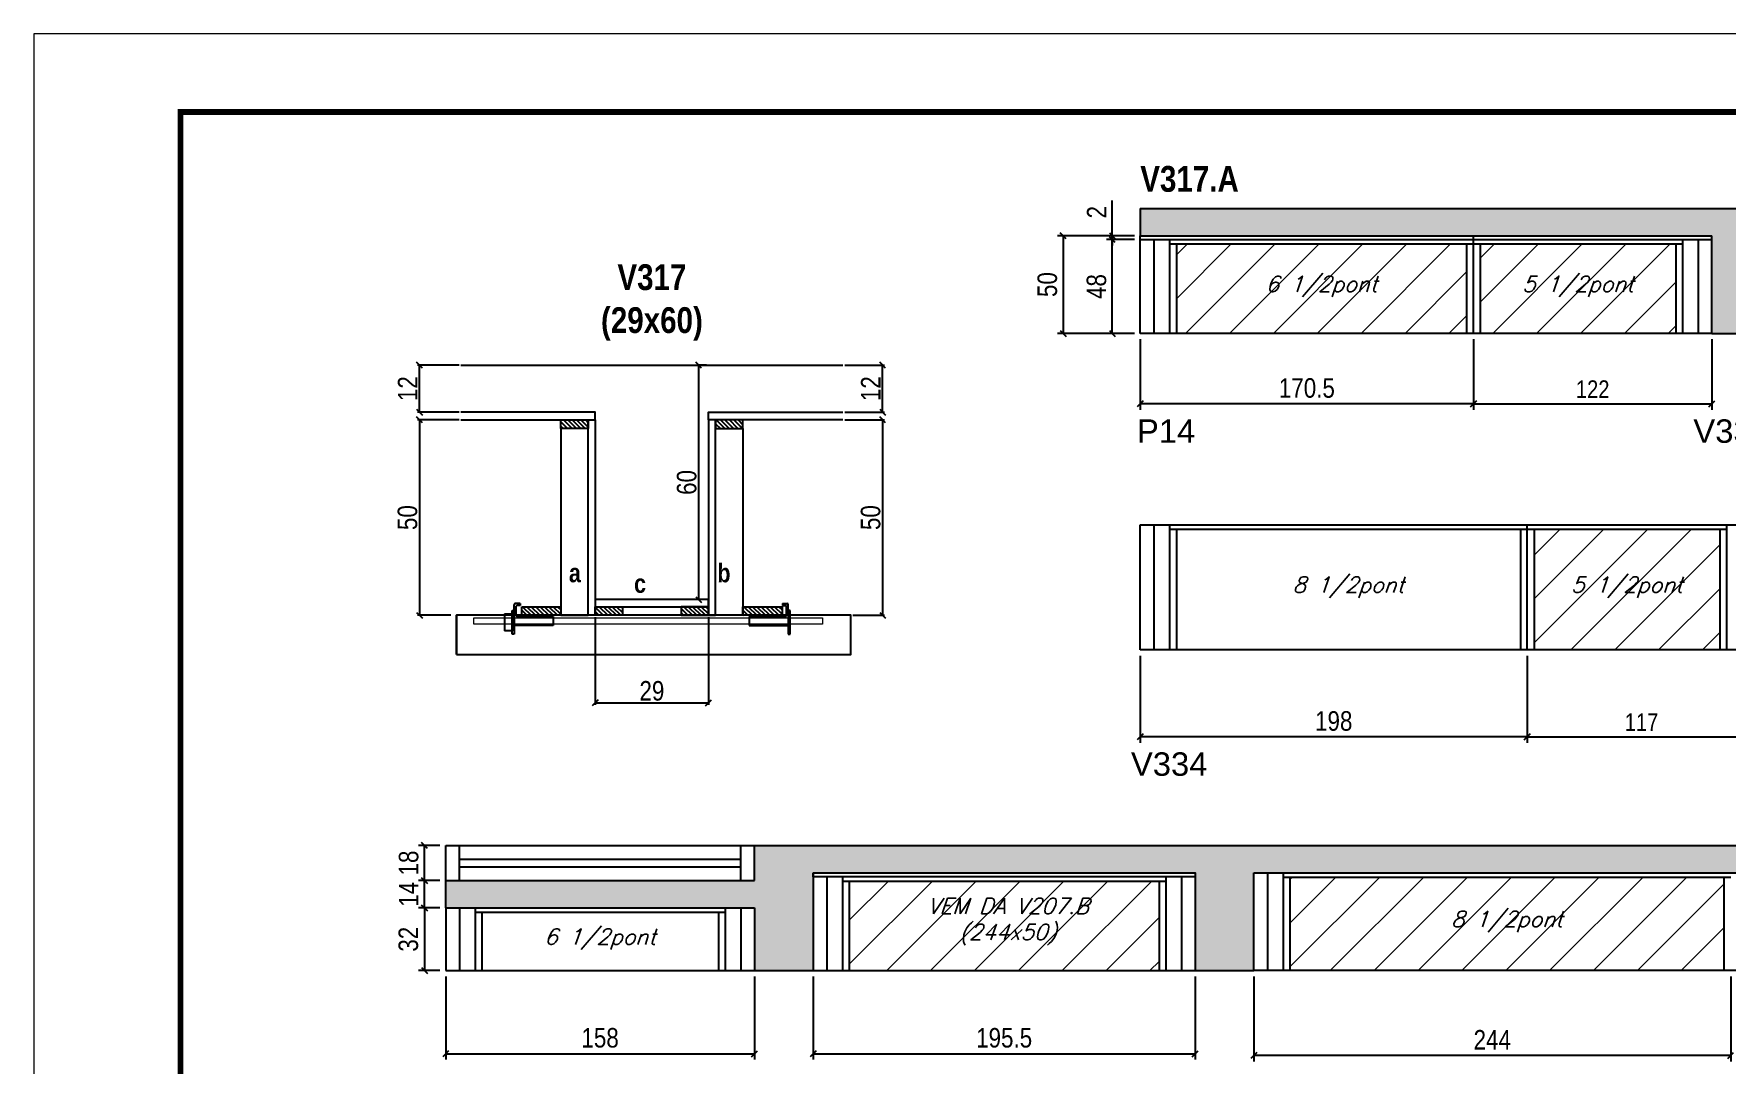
# Model space of a CAD drawing. Extents: x 2603 to 22413, y 1253 to 30260.
# Drawn here: x 17923 to 18789, y 27044 to 27572 of the extents above; entities that cross this region are included whole.
import ezdxf

# ---------------------------------------------------------------- set-up
doc = ezdxf.new("R2010")
doc.units = 0
doc.linetypes.add('DASHED', pattern=[0.75, 0.5, -0.25])
for name, color, linetype in [('5', 5, 'Continuous'), ('barrote', 251, 'Continuous'), ('COTA', 241, 'Continuous'), ('detalhes', 4, 'Continuous'), ('NOMENCLATURA', 7, 'Continuous'), ('Painéis', 200, 'Continuous'), ('presilha', 1, 'Continuous'), ('SARR_2.2x10', 60, 'Continuous'), ('SARR_2.2x7', 40, 'Continuous'), ('SARR_3.5x7', 81, 'Continuous'), ('texto', 7, 'Continuous')]:
    doc.layers.add(name, color=color, linetype=linetype)
for name, color, linetype, lineweight in [('CONCRETO', 251, 'Continuous', 25), ('Folhas', 255, 'Continuous', 9), ('Hachura', 251, 'Continuous', 9), ('SARRAFO DE PRESSAO', 251, 'DASHED', 9), ('SCO-___-LAJ', 2, 'Continuous', 0)]:
    doc.layers.add(name, color=color, linetype=linetype, lineweight=lineweight)
doc.styles.add('COTA TECNICA', font='techl___.ttf', dxfattribs={"height": 10})
doc.styles.add('COTA TECNICA 2X', font='techl___.ttf', dxfattribs={"height": 10})
doc.styles.add('COTA TECNICA-50', font='techl___.ttf', dxfattribs={"height": 9})
doc.styles.add('Romans', font='romans.shx')
doc.styles.get("Standard").update_dxf_attribs({"font": 'arial.ttf'})
doc.styles.add('TECNICA', font='techb___.ttf', dxfattribs={"height": 10})
doc.dimstyles.new('COTA PAINEL-50', dxfattribs={"dimtxt": 9, "dimasz": 3, "dimexe": 3, "dimexo": 3, "dimgap": 3, "dimtad": 1, "dimdec": 1, "dimzin": 12, "dimdsep": 46, "dimtxsty": 'COTA TECNICA-50', "dimblk1": 'OBLIQUE', "dimblk2": 'OBLIQUE', "dimsah": 1, "dimcen": 0.9, "dimclrd": 4, "dimclre": 4, "dimclrt": 240, "dimadec": 1, "dimazin": 3, "dimtfac": 1, "dimtdec": 1, "dimtmove": 0, "dimatfit": 3, "dimfxl": 1, "dimtolj": 1, "dimtzin": 12, "dimarcsym": 0})
doc.dimstyles.new('PAINEL', dxfattribs={"dimtxt": 10, "dimasz": 3, "dimexe": 3, "dimexo": 3, "dimgap": 3, "dimtad": 1, "dimdec": 1, "dimzin": 12, "dimdsep": 46, "dimtxsty": 'COTA TECNICA', "dimblk1": 'OBLIQUE', "dimblk2": 'OBLIQUE', "dimsah": 1, "dimcen": 0.9, "dimclrd": 4, "dimclre": 4, "dimclrt": 240, "dimadec": 1, "dimazin": 3, "dimtfac": 1, "dimtdec": 1, "dimtmove": 0, "dimatfit": 3, "dimfxl": 1, "dimtolj": 1, "dimtzin": 12, "dimarcsym": 0})
doc.dimstyles.new('SECAO', dxfattribs={"dimscale": 0.333333, "dimtxt": 5, "dimasz": 9, "dimexe": 3, "dimexo": 3, "dimgap": 3, "dimtad": 1, "dimdec": 1, "dimlfac": 0.5, "dimzin": 12, "dimdsep": 46, "dimtxsty": 'COTA TECNICA 2X', "dimblk1": 'OBLIQUE', "dimblk2": 'OBLIQUE', "dimsah": 1, "dimcen": 0.9, "dimclrd": 4, "dimclre": 4, "dimclrt": 240, "dimadec": 1, "dimazin": 3, "dimtfac": 1, "dimtdec": 1, "dimtmove": 0, "dimatfit": 3, "dimfxl": 1, "dimtolj": 1, "dimtzin": 12, "dimarcsym": 0})

# ---------------------------------------------------------------- blocks, each defined once
blk = doc.blocks.new('9999999999')
at = {"layer": 'Folhas'}
blk.add_lwpolyline([(98138.98, 34190.21), (99623.98, 34190.21), (99623.98, 35240.21), (98138.98, 35240.21)], close=True, dxfattribs=at)
at = {"layer": 'Folhas', "color": 30, "const_width": 3}
blk.add_lwpolyline([(98213.98, 34230.21), (99583.98, 34230.21), (99583.98, 35200.21), (98213.98, 35200.21)], close=True, dxfattribs=at)
blk = doc.blocks.new('PRESILHA METÁLICA 1')
at = {"layer": 'presilha'}
for p, q in [((0, 13), (6, 13)), ((0, 13), (0, 0)), ((6, 15.5), (7.5, 15.5)), ((6, -2.5), (6, 15.5)), ((6, 13), (6, 0)), ((7.5, 10.6), (7.5, 19.9)), ((7.5, 15.5), (7.5, -2.5)), ((12, 21), (8.6, 21)), ((9, 11.6), (9, 18.9)), ((12, 19.5), (9.6, 19.5)), ((12, 21), (12, 19.5)), ((6, 0), (0, 0)), ((37.5, 4.1), (7.5, 4.1)), ((37.5, 11), (9.6, 11)), ((37.5, 11), (37.5, 4.1)), ((7.5, -2.5), (6, -2.5))]:
    blk.add_line(p, q, dxfattribs=at)
for centre, radius, start, end in [((8.6, 19.9), 1.14, 90, 180), ((9.6, 18.9), 0.57, 90, 180), ((9.6, 11.6), 0.57, 180, 270)]:
    blk.add_arc(centre, radius, start, end, dxfattribs=at)
blk = doc.blocks.new('PRESILHA METÁLICA 2')
at = {"layer": 'presilha'}
for p, q in [((-30.8, 13.5), (-30.8, 6.6)), ((-30.8, 13.5), (-2.8, 13.5)), ((-5.2, 23.5), (-5.2, 22)), ((-5.2, 23.5), (-1.9, 23.5)), ((-5.2, 22), (-2.8, 22)), ((-2.2, 14.1), (-2.2, 21.4)), ((0.8, 18), (-0.8, 18)), ((-0.8, 18), (-0.8, 0)), ((-0.8, 14.6), (-0.8, 22.4)), ((0.8, 0), (0.8, 18)), ((-30.8, 6.6), (-0.8, 6.6)), ((-0.8, 0), (0.8, 0))]:
    blk.add_line(p, q, dxfattribs=at)
for centre, radius, start, end in [((-2.8, 21.4), 0.57, 0, 90), ((-2.8, 14.1), 0.57, 270, 0), ((-1.9, 22.4), 1.14, 0, 90)]:
    blk.add_arc(centre, radius, start, end, dxfattribs=at)
blk = doc.blocks.new('_Oblique')
at = {"color": 0, "linetype": 'ByBlock', "lineweight": -2}
blk.add_line((-0.5, -0.5), (0.5, 0.5), dxfattribs=at)
blk = doc.blocks.new('*D246')
at = {"layer": 'COTA', "color": 4, "lineweight": -2, "transparency": 16777216}
for p, q in [((18337.83, 27374.4), (18358.18, 27374.4)), ((18357.18, 27374.4), (18357.18, 27274.4)), ((18341.94, 27274.4), (18358.18, 27274.4))]:
    blk.add_line(p, q, dxfattribs=at)
at = {"layer": 'Defpoints', "color": 0, "transparency": 16777216}
for p in [(18336.83, 27374.4), (18340.94, 27274.4), (18357.18, 27274.4)]:
    blk.add_point(p, dxfattribs=at)
at = {"layer": 'COTA', "color": 4, "lineweight": -2, "transparency": 16777216, "xscale": 3, "yscale": 3, "zscale": 3}
for p, rotation in [((18357.18, 27374.4), 90), ((18357.18, 27274.4), 270)]:
    blk.add_blockref('_Oblique', p, dxfattribs=dict(at, rotation=rotation))
at = {"layer": 'COTA', "color": 240, "transparency": 16777216, "insert": (18351.07, 27324.4), "char_height": 10, "attachment_point": 5, "rotation": 90, "style": 'COTA TECNICA 2X'}
blk.add_mtext('\\A1;50', dxfattribs=at)
blk = doc.blocks.new('*D247')
at = {"layer": 'COTA', "color": 4, "lineweight": -2, "transparency": 16777216}
for p, q in [((18337.83, 27402.4), (18358.18, 27402.4)), ((18357.18, 27378.4), (18357.18, 27402.4)), ((18337.83, 27378.4), (18358.18, 27378.4))]:
    blk.add_line(p, q, dxfattribs=at)
at = {"layer": 'Defpoints', "color": 0, "transparency": 16777216}
for p in [(18336.83, 27402.4), (18357.18, 27402.4), (18336.83, 27378.4)]:
    blk.add_point(p, dxfattribs=at)
at = {"layer": 'COTA', "color": 4, "lineweight": -2, "transparency": 16777216, "xscale": 3, "yscale": 3, "zscale": 3}
for p, rotation in [((18357.18, 27402.4), 90), ((18357.18, 27378.4), 270)]:
    blk.add_blockref('_Oblique', p, dxfattribs=dict(at, rotation=rotation))
at = {"layer": 'COTA', "color": 240, "transparency": 16777216, "insert": (18351.12, 27390.4), "char_height": 10, "attachment_point": 5, "rotation": 90, "style": 'COTA TECNICA 2X'}
blk.add_mtext('\\A1;12', dxfattribs=at)
blk = doc.blocks.new('*D248')
at = {"layer": 'COTA', "color": 4, "lineweight": -2, "transparency": 16777216}
for p, q in [((18140.43, 27374.4), (18119.21, 27374.4)), ((18120.21, 27374.4), (18120.21, 27274.4)), ((18136.32, 27274.4), (18119.21, 27274.4))]:
    blk.add_line(p, q, dxfattribs=at)
at = {"layer": 'Defpoints', "color": 0, "transparency": 16777216}
for p in [(18141.43, 27374.4), (18120.21, 27274.4), (18137.32, 27274.4)]:
    blk.add_point(p, dxfattribs=at)
at = {"layer": 'COTA', "color": 4, "lineweight": -2, "transparency": 16777216, "xscale": 3, "yscale": 3, "zscale": 3}
for p, rotation in [((18120.21, 27374.4), 90), ((18120.21, 27274.4), 270)]:
    blk.add_blockref('_Oblique', p, dxfattribs=dict(at, rotation=rotation))
at = {"layer": 'COTA', "color": 240, "transparency": 16777216, "insert": (18114.1, 27324.4), "char_height": 10, "attachment_point": 5, "rotation": 90, "style": 'COTA TECNICA 2X'}
blk.add_mtext('\\A1;50', dxfattribs=at)
blk = doc.blocks.new('*D1289')
at = {"layer": 'COTA', "color": 4, "lineweight": -2, "transparency": 16777216}
for p, q in [((18267.13, 27402.4), (18262.06, 27402.4)), ((18263.06, 27282.4), (18263.06, 27402.4)), ((18267.13, 27282.4), (18262.06, 27282.4))]:
    blk.add_line(p, q, dxfattribs=at)
at = {"layer": 'Defpoints', "color": 0, "transparency": 16777216}
for p in [(18263.06, 27402.4), (18268.13, 27402.4), (18268.13, 27282.4)]:
    blk.add_point(p, dxfattribs=at)
at = {"layer": 'COTA', "color": 4, "lineweight": -2, "transparency": 16777216, "xscale": 3, "yscale": 3, "zscale": 3}
for p, rotation in [((18263.06, 27402.4), 90), ((18263.06, 27282.4), 270)]:
    blk.add_blockref('_Oblique', p, dxfattribs=dict(at, rotation=rotation))
at = {"layer": 'COTA', "color": 240, "transparency": 16777216, "insert": (18256.95, 27342.4), "char_height": 10, "attachment_point": 5, "rotation": 90, "style": 'COTA TECNICA 2X'}
blk.add_mtext('\\A1;60', dxfattribs=at)
blk = doc.blocks.new('*D1290')
at = {"layer": 'COTA', "color": 4, "lineweight": -2, "transparency": 16777216}
for p, q in [((18140.43, 27402.4), (18119.21, 27402.4)), ((18120.21, 27378.4), (18120.21, 27402.4)), ((18140.43, 27378.4), (18119.21, 27378.4))]:
    blk.add_line(p, q, dxfattribs=at)
at = {"layer": 'Defpoints', "color": 0, "transparency": 16777216}
for p in [(18120.21, 27402.4), (18141.43, 27402.4), (18141.43, 27378.4)]:
    blk.add_point(p, dxfattribs=at)
at = {"layer": 'COTA', "color": 4, "lineweight": -2, "transparency": 16777216, "xscale": 3, "yscale": 3, "zscale": 3}
for p, rotation in [((18120.21, 27402.4), 90), ((18120.21, 27378.4), 270)]:
    blk.add_blockref('_Oblique', p, dxfattribs=dict(at, rotation=rotation))
at = {"layer": 'COTA', "color": 240, "transparency": 16777216, "insert": (18114.15, 27390.4), "char_height": 10, "attachment_point": 5, "rotation": 90, "style": 'COTA TECNICA 2X'}
blk.add_mtext('\\A1;12', dxfattribs=at)
blk = doc.blocks.new('*D1291')
at = {"layer": 'COTA', "color": 4, "lineweight": -2, "transparency": 16777216}
for p, q in [((18210.13, 27273.4), (18210.13, 27228.58)), ((18268.13, 27273.4), (18268.13, 27228.58)), ((18210.13, 27229.58), (18268.13, 27229.58))]:
    blk.add_line(p, q, dxfattribs=at)
at = {"layer": 'Defpoints', "color": 0, "transparency": 16777216}
for p in [(18210.13, 27274.4), (18268.13, 27274.4), (18268.13, 27229.58)]:
    blk.add_point(p, dxfattribs=at)
at = {"layer": 'COTA', "color": 4, "lineweight": -2, "transparency": 16777216, "xscale": 3, "yscale": 3, "zscale": 3, "rotation": 180}
blk.add_blockref('_Oblique', (18210.13, 27229.58), dxfattribs=at)
at = {"layer": 'COTA', "color": 4, "lineweight": -2, "transparency": 16777216, "xscale": 3, "yscale": 3, "zscale": 3}
blk.add_blockref('_Oblique', (18268.13, 27229.58), dxfattribs=at)
at = {"layer": 'COTA', "color": 240, "transparency": 16777216, "insert": (18239.13, 27235.67), "char_height": 10, "attachment_point": 5, "style": 'COTA TECNICA 2X'}
blk.add_mtext('\\A1;29', dxfattribs=at)
blk = doc.blocks.new('*D228')
at = {"layer": 'COTA', "color": 4, "linetype": 'ByBlock', "lineweight": -2, "transparency": 16777216}
for p, q in [((18659.51, 27415.68), (18659.51, 27379.59)), ((18781.51, 27415.68), (18781.51, 27379.59)), ((18659.51, 27382.59), (18781.51, 27382.59))]:
    blk.add_line(p, q, dxfattribs=at)
at = {"layer": 'Defpoints', "color": 0, "linetype": 'ByBlock', "transparency": 16777216}
for p in [(18659.51, 27418.68), (18781.51, 27418.68), (18781.51, 27382.59)]:
    blk.add_point(p, dxfattribs=at)
at = {"layer": 'COTA', "color": 4, "linetype": 'ByBlock', "lineweight": -2, "transparency": 16777216, "xscale": 3, "yscale": 3, "zscale": 3, "rotation": 180}
blk.add_blockref('_Oblique', (18659.51, 27382.59), dxfattribs=at)
at = {"layer": 'COTA', "color": 4, "linetype": 'ByBlock', "lineweight": -2, "transparency": 16777216, "xscale": 3, "yscale": 3, "zscale": 3}
blk.add_blockref('_Oblique', (18781.51, 27382.59), dxfattribs=at)
at = {"layer": 'COTA', "color": 240, "linetype": 'ByBlock', "transparency": 16777216, "insert": (18720.51, 27390.14), "char_height": 9, "attachment_point": 5, "style": 'COTA TECNICA-50'}
blk.add_mtext('\\A1;122', dxfattribs=at)
blk = doc.blocks.new('*D1292')
at = {"layer": 'COTA', "color": 4, "linetype": 'ByBlock', "lineweight": -2, "transparency": 16777216}
for p, q in [((18489.01, 27415.68), (18489.01, 27379.59)), ((18659.51, 27415.68), (18659.51, 27379.59)), ((18659.51, 27382.59), (18489.01, 27382.59))]:
    blk.add_line(p, q, dxfattribs=at)
at = {"layer": 'Defpoints', "color": 0, "linetype": 'ByBlock', "transparency": 16777216}
for p in [(18489.01, 27418.68), (18659.51, 27418.68), (18489.01, 27382.59)]:
    blk.add_point(p, dxfattribs=at)
at = {"layer": 'COTA', "color": 4, "linetype": 'ByBlock', "lineweight": -2, "transparency": 16777216, "xscale": 3, "yscale": 3, "zscale": 3, "rotation": 180}
blk.add_blockref('_Oblique', (18489.01, 27382.59), dxfattribs=at)
at = {"layer": 'COTA', "color": 4, "linetype": 'ByBlock', "lineweight": -2, "transparency": 16777216, "xscale": 3, "yscale": 3, "zscale": 3}
blk.add_blockref('_Oblique', (18659.51, 27382.59), dxfattribs=at)
at = {"layer": 'COTA', "color": 240, "linetype": 'ByBlock', "transparency": 16777216, "insert": (18574.26, 27390.7), "char_height": 10, "attachment_point": 5, "style": 'COTA TECNICA'}
blk.add_mtext('\\A1;170.5', dxfattribs=at)
blk = doc.blocks.new('*D1293')
at = {"layer": 'COTA', "color": 4, "linetype": 'ByBlock', "lineweight": -2, "transparency": 16777216}
for p, q in [((18486.01, 27468.68), (18446.6, 27468.68)), ((18449.6, 27468.68), (18449.6, 27418.68)), ((18486.01, 27418.68), (18446.6, 27418.68))]:
    blk.add_line(p, q, dxfattribs=at)
at = {"layer": 'Defpoints', "color": 0, "linetype": 'ByBlock', "transparency": 16777216}
for p in [(18489.01, 27468.68), (18449.6, 27418.68), (18489.01, 27418.68)]:
    blk.add_point(p, dxfattribs=at)
at = {"layer": 'COTA', "color": 4, "linetype": 'ByBlock', "lineweight": -2, "transparency": 16777216, "xscale": 3, "yscale": 3, "zscale": 3}
for p, rotation in [((18449.6, 27468.68), 90), ((18449.6, 27418.68), 270)]:
    blk.add_blockref('_Oblique', p, dxfattribs=dict(at, rotation=rotation))
at = {"layer": 'COTA', "color": 240, "linetype": 'ByBlock', "transparency": 16777216, "insert": (18441.49, 27443.68), "char_height": 10, "attachment_point": 5, "rotation": 90, "style": 'COTA TECNICA'}
blk.add_mtext('\\A1;50', dxfattribs=at)
blk = doc.blocks.new('*D1297')
at = {"layer": 'COTA', "color": 4, "linetype": 'ByBlock', "lineweight": -2, "transparency": 16777216}
for p, q in [((18486.01, 27466.68), (18471.72, 27466.68)), ((18474.72, 27418.68), (18474.72, 27466.68)), ((18486.01, 27418.68), (18471.72, 27418.68))]:
    blk.add_line(p, q, dxfattribs=at)
at = {"layer": 'Defpoints', "color": 0, "linetype": 'ByBlock', "transparency": 16777216}
for p in [(18474.72, 27466.68), (18489.01, 27466.68), (18489.01, 27418.68)]:
    blk.add_point(p, dxfattribs=at)
at = {"layer": 'COTA', "color": 4, "linetype": 'ByBlock', "lineweight": -2, "transparency": 16777216, "xscale": 3, "yscale": 3, "zscale": 3}
for p, rotation in [((18474.72, 27466.68), 90), ((18474.72, 27418.68), 270)]:
    blk.add_blockref('_Oblique', p, dxfattribs=dict(at, rotation=rotation))
at = {"layer": 'COTA', "color": 240, "linetype": 'ByBlock', "transparency": 16777216, "insert": (18466.63, 27442.68), "char_height": 10, "attachment_point": 5, "rotation": 90, "style": 'COTA TECNICA'}
blk.add_mtext('\\A1;48', dxfattribs=at)
blk = doc.blocks.new('*D1298')
at = {"layer": 'COTA', "color": 4, "linetype": 'ByBlock', "lineweight": -2, "transparency": 16777216}
for p, q in [((18474.72, 27468.68), (18474.72, 27486.79)), ((18486.01, 27468.68), (18471.72, 27468.68)), ((18486.01, 27466.68), (18471.72, 27466.68)), ((18474.72, 27466.68), (18474.72, 27468.68)), ((18474.72, 27466.68), (18474.72, 27463.68))]:
    blk.add_line(p, q, dxfattribs=at)
at = {"layer": 'Defpoints', "color": 0, "linetype": 'ByBlock', "transparency": 16777216}
for p in [(18474.72, 27468.68), (18489.01, 27468.68), (18489.01, 27466.68)]:
    blk.add_point(p, dxfattribs=at)
at = {"layer": 'COTA', "color": 4, "linetype": 'ByBlock', "lineweight": -2, "transparency": 16777216, "xscale": 3, "yscale": 3, "zscale": 3}
for p, rotation in [((18474.72, 27468.68), 270), ((18474.72, 27466.68), 90)]:
    blk.add_blockref('_Oblique', p, dxfattribs=dict(at, rotation=rotation))
at = {"layer": 'COTA', "color": 240, "linetype": 'ByBlock', "transparency": 16777216, "insert": (18466.72, 27480.73), "char_height": 10, "attachment_point": 5, "rotation": 90, "style": 'COTA TECNICA'}
blk.add_mtext('\\A1;2', dxfattribs=at)
blk = doc.blocks.new('*D229')
at = {"layer": 'COTA', "color": 4, "linetype": 'ByBlock', "lineweight": -2, "transparency": 16777216}
for p, q in [((18687.01, 27253.72), (18687.01, 27209.14)), ((18804.01, 27253.72), (18804.01, 27209.14)), ((18687.01, 27212.14), (18804.01, 27212.14))]:
    blk.add_line(p, q, dxfattribs=at)
at = {"layer": 'Defpoints', "color": 0, "linetype": 'ByBlock', "transparency": 16777216}
for p in [(18687.01, 27256.72), (18804.01, 27256.72), (18804.01, 27212.14)]:
    blk.add_point(p, dxfattribs=at)
at = {"layer": 'COTA', "color": 4, "linetype": 'ByBlock', "lineweight": -2, "transparency": 16777216, "xscale": 3, "yscale": 3, "zscale": 3, "rotation": 180}
blk.add_blockref('_Oblique', (18687.01, 27212.14), dxfattribs=at)
at = {"layer": 'COTA', "color": 4, "linetype": 'ByBlock', "lineweight": -2, "transparency": 16777216, "xscale": 3, "yscale": 3, "zscale": 3}
blk.add_blockref('_Oblique', (18804.01, 27212.14), dxfattribs=at)
at = {"layer": 'COTA', "color": 240, "linetype": 'ByBlock', "transparency": 16777216, "insert": (18745.51, 27219.71), "char_height": 9, "attachment_point": 5, "style": 'COTA TECNICA-50'}
blk.add_mtext('\\A1;117', dxfattribs=at)
blk = doc.blocks.new('*D1279')
at = {"layer": 'COTA', "color": 4, "linetype": 'ByBlock', "lineweight": -2, "transparency": 16777216}
for p, q in [((18489.01, 27253.72), (18489.01, 27209.14)), ((18687.01, 27253.72), (18687.01, 27209.14)), ((18687.01, 27212.14), (18489.01, 27212.14))]:
    blk.add_line(p, q, dxfattribs=at)
at = {"layer": 'Defpoints', "color": 0, "linetype": 'ByBlock', "transparency": 16777216}
for p in [(18489.01, 27256.72), (18687.01, 27256.72), (18489.01, 27212.14)]:
    blk.add_point(p, dxfattribs=at)
at = {"layer": 'COTA', "color": 4, "linetype": 'ByBlock', "lineweight": -2, "transparency": 16777216, "xscale": 3, "yscale": 3, "zscale": 3, "rotation": 180}
blk.add_blockref('_Oblique', (18489.01, 27212.14), dxfattribs=at)
at = {"layer": 'COTA', "color": 4, "linetype": 'ByBlock', "lineweight": -2, "transparency": 16777216, "xscale": 3, "yscale": 3, "zscale": 3}
blk.add_blockref('_Oblique', (18687.01, 27212.14), dxfattribs=at)
at = {"layer": 'COTA', "color": 240, "linetype": 'ByBlock', "transparency": 16777216, "insert": (18588.01, 27220.24), "char_height": 10, "attachment_point": 5, "style": 'COTA TECNICA'}
blk.add_mtext('\\A1;198', dxfattribs=at)
blk = doc.blocks.new('*D1285')
at = {"layer": 'COTA', "color": 4, "linetype": 'ByBlock', "lineweight": -2, "transparency": 16777216}
for p, q in [((18133.62, 27089.58), (18133.62, 27046.94)), ((18291.62, 27089.58), (18291.62, 27046.94)), ((18133.62, 27049.94), (18291.62, 27049.94))]:
    blk.add_line(p, q, dxfattribs=at)
at = {"layer": 'Defpoints', "color": 0, "linetype": 'ByBlock', "transparency": 16777216}
for p in [(18133.62, 27092.58), (18291.62, 27092.58), (18291.62, 27049.94)]:
    blk.add_point(p, dxfattribs=at)
at = {"layer": 'COTA', "color": 4, "linetype": 'ByBlock', "lineweight": -2, "transparency": 16777216, "xscale": 3, "yscale": 3, "zscale": 3, "rotation": 180}
blk.add_blockref('_Oblique', (18133.62, 27049.94), dxfattribs=at)
at = {"layer": 'COTA', "color": 4, "linetype": 'ByBlock', "lineweight": -2, "transparency": 16777216, "xscale": 3, "yscale": 3, "zscale": 3}
blk.add_blockref('_Oblique', (18291.62, 27049.94), dxfattribs=at)
at = {"layer": 'COTA', "color": 240, "linetype": 'ByBlock', "transparency": 16777216, "insert": (18212.62, 27058.07), "char_height": 10, "attachment_point": 5, "style": 'COTA TECNICA'}
blk.add_mtext('\\A1;158', dxfattribs=at)
blk = doc.blocks.new('*D1286')
at = {"layer": 'COTA', "color": 4, "linetype": 'ByBlock', "lineweight": -2, "transparency": 16777216}
for p, q in [((18130.62, 27124.58), (18119.76, 27124.58)), ((18122.76, 27124.58), (18122.76, 27092.58)), ((18130.62, 27092.58), (18119.76, 27092.58))]:
    blk.add_line(p, q, dxfattribs=at)
at = {"layer": 'Defpoints', "color": 0, "linetype": 'ByBlock', "transparency": 16777216}
for p in [(18133.62, 27124.58), (18122.76, 27092.58), (18133.62, 27092.58)]:
    blk.add_point(p, dxfattribs=at)
at = {"layer": 'COTA', "color": 4, "linetype": 'ByBlock', "lineweight": -2, "transparency": 16777216, "xscale": 3, "yscale": 3, "zscale": 3}
for p, rotation in [((18122.76, 27124.58), 90), ((18122.76, 27092.58), 270)]:
    blk.add_blockref('_Oblique', p, dxfattribs=dict(at, rotation=rotation))
at = {"layer": 'COTA', "color": 240, "linetype": 'ByBlock', "transparency": 16777216, "insert": (18114.54, 27108.58), "char_height": 10, "attachment_point": 5, "rotation": 90, "style": 'COTA TECNICA'}
blk.add_mtext('\\A1;32', dxfattribs=at)
blk = doc.blocks.new('*D1287')
at = {"layer": 'COTA', "color": 4, "linetype": 'ByBlock', "lineweight": -2, "transparency": 16777216}
for p, q in [((18321.62, 27089.58), (18321.62, 27046.94)), ((18517.12, 27089.58), (18517.12, 27046.94)), ((18321.62, 27049.94), (18517.12, 27049.94))]:
    blk.add_line(p, q, dxfattribs=at)
at = {"layer": 'Defpoints', "color": 0, "linetype": 'ByBlock', "transparency": 16777216}
for p in [(18321.62, 27092.58), (18517.12, 27092.58), (18517.12, 27049.94)]:
    blk.add_point(p, dxfattribs=at)
at = {"layer": 'COTA', "color": 4, "linetype": 'ByBlock', "lineweight": -2, "transparency": 16777216, "xscale": 3, "yscale": 3, "zscale": 3, "rotation": 180}
blk.add_blockref('_Oblique', (18321.62, 27049.94), dxfattribs=at)
at = {"layer": 'COTA', "color": 4, "linetype": 'ByBlock', "lineweight": -2, "transparency": 16777216, "xscale": 3, "yscale": 3, "zscale": 3}
blk.add_blockref('_Oblique', (18517.12, 27049.94), dxfattribs=at)
at = {"layer": 'COTA', "color": 240, "linetype": 'ByBlock', "transparency": 16777216, "insert": (18419.37, 27058.07), "char_height": 10, "attachment_point": 5, "style": 'COTA TECNICA'}
blk.add_mtext('\\A1;195.5', dxfattribs=at)
blk = doc.blocks.new('*D1288')
at = {"layer": 'COTA', "color": 4, "linetype": 'ByBlock', "lineweight": -2, "transparency": 16777216}
for p, q in [((18547.12, 27089.58), (18547.12, 27046.04)), ((18791.12, 27089.58), (18791.12, 27046.04)), ((18791.12, 27049.04), (18547.12, 27049.04))]:
    blk.add_line(p, q, dxfattribs=at)
at = {"layer": 'Defpoints', "color": 0, "linetype": 'ByBlock', "transparency": 16777216}
for p in [(18547.12, 27092.58), (18791.12, 27092.58), (18547.12, 27049.04)]:
    blk.add_point(p, dxfattribs=at)
at = {"layer": 'COTA', "color": 4, "linetype": 'ByBlock', "lineweight": -2, "transparency": 16777216, "xscale": 3, "yscale": 3, "zscale": 3, "rotation": 180}
blk.add_blockref('_Oblique', (18547.12, 27049.04), dxfattribs=at)
at = {"layer": 'COTA', "color": 4, "linetype": 'ByBlock', "lineweight": -2, "transparency": 16777216, "xscale": 3, "yscale": 3, "zscale": 3}
blk.add_blockref('_Oblique', (18791.12, 27049.04), dxfattribs=at)
at = {"layer": 'COTA', "color": 240, "linetype": 'ByBlock', "transparency": 16777216, "insert": (18669.12, 27057.11), "char_height": 10, "attachment_point": 5, "style": 'COTA TECNICA'}
blk.add_mtext('\\A1;244', dxfattribs=at)
blk = doc.blocks.new('*D1171')
at = {"layer": 'COTA', "color": 4, "linetype": 'ByBlock', "lineweight": -2, "transparency": 16777216}
for p, q in [((18130.62, 27138.58), (18119.76, 27138.58)), ((18122.76, 27124.58), (18122.76, 27138.58)), ((18130.62, 27124.58), (18119.76, 27124.58))]:
    blk.add_line(p, q, dxfattribs=at)
at = {"layer": 'Defpoints', "color": 0, "linetype": 'ByBlock', "transparency": 16777216}
for p in [(18122.76, 27138.58), (18133.62, 27138.58), (18133.62, 27124.58)]:
    blk.add_point(p, dxfattribs=at)
at = {"layer": 'COTA', "color": 4, "linetype": 'ByBlock', "lineweight": -2, "transparency": 16777216, "xscale": 3, "yscale": 3, "zscale": 3}
for p, rotation in [((18122.76, 27138.58), 90), ((18122.76, 27124.58), 270)]:
    blk.add_blockref('_Oblique', p, dxfattribs=dict(at, rotation=rotation))
at = {"layer": 'COTA', "color": 240, "linetype": 'ByBlock', "transparency": 16777216, "insert": (18114.69, 27131.58), "char_height": 10, "attachment_point": 5, "rotation": 90, "style": 'COTA TECNICA'}
blk.add_mtext('\\A1;14', dxfattribs=at)
blk = doc.blocks.new('*D1172')
at = {"layer": 'COTA', "color": 4, "linetype": 'ByBlock', "lineweight": -2, "transparency": 16777216}
for p, q in [((18130.62, 27156.58), (18119.76, 27156.58)), ((18122.76, 27138.58), (18122.76, 27156.58)), ((18130.62, 27138.58), (18119.76, 27138.58))]:
    blk.add_line(p, q, dxfattribs=at)
at = {"layer": 'Defpoints', "color": 0, "linetype": 'ByBlock', "transparency": 16777216}
for p in [(18122.76, 27156.58), (18133.62, 27156.58), (18133.62, 27138.58)]:
    blk.add_point(p, dxfattribs=at)
at = {"layer": 'COTA', "color": 4, "linetype": 'ByBlock', "lineweight": -2, "transparency": 16777216, "xscale": 3, "yscale": 3, "zscale": 3}
for p, rotation in [((18122.76, 27156.58), 90), ((18122.76, 27138.58), 270)]:
    blk.add_blockref('_Oblique', p, dxfattribs=dict(at, rotation=rotation))
at = {"layer": 'COTA', "color": 240, "linetype": 'ByBlock', "transparency": 16777216, "insert": (18114.67, 27147.58), "char_height": 10, "attachment_point": 5, "rotation": 90, "style": 'COTA TECNICA'}
blk.add_mtext('\\A1;18', dxfattribs=at)

msp = doc.modelspace()

# ---------------------------------------------------------------- hatches: boundary and pattern name
at = {"layer": 'COTA', "linetype": 'ByBlock'}
h = msp.add_hatch(dxfattribs=at)
h.set_pattern_fill('AR-CONC', color=256, scale=0.03)
h.set_pattern_definition([(50, (-115866.6203, -5371.0305), (5.46554007, -0.47817257), [0.5715, -6.2865]), (355, (-115866.62, -5371.0305), (-1.05730264, 5.73170536), [0.4572, -5.02921753]), (100.4514447, (-115866.165, -5371.0704), (4.40823741, 5.25353256), [0.48570026, -5.34270734]), (46.1842, (-115866.62, -5369.5065), (8.13237123, -1.26126984), [0.85725, -9.42975]), (96.6355576, (-115865.9426, -5369.612), (7.122124, 7.42278374), [0.7285507, -8.01406824]), (351.184151, (-115866.62, -5369.5065), (7.122124, 7.42278374), [0.685799, -7.54379196]), (21, (-115865.8583, -5369.8875), (4.54843174, -3.06795595), [0.5715, -6.2865]), (326, (-115865.858, -5369.8875), (1.85406085, 5.52563898), [0.4572, -5.0292]), (71.451445, (-115865.479, -5370.143), (6.40249258, 2.45768307), [0.48570026, -5.34269813]), (37.5, (-115866.6203, -5371.0305), (0.092658098, 2.536651166), [0, -4.96824, 0, -5.1054, 0, -5.04825]), (7.5, (-115866.6203, -5371.0305), (2.004589875, 3.005417245), [0, -2.91084, 0, -4.85394, 0, -1.92405]), (327.5, (-115868.3195, -5371.0305), (4.067717855, -0.17186232), [0, -1.905, 0, -5.9436, 0, -7.8867]), (317.5, (-115869.0815, -5371.0305), (4.44387544, 0.76279473), [0, -2.4765, 0, -3.94716, 0, -5.6007])])
h.paths.add_polyline_path([(18811.51, 27468.68), (18887.01, 27468.68), (18887.01, 27418.68), (18917.01, 27418.68), (18917.01, 27468.68), (19278.51, 27468.68), (19278.51, 27482.68), (18489.01, 27482.68), (18489.01, 27468.68), (18781.51, 27468.68), (18781.51, 27418.68), (18811.51, 27418.68)])
h = msp.add_hatch(dxfattribs=at)
h.set_pattern_fill('AR-CONC', color=256, scale=0.03)
h.set_pattern_definition([(50, (-115870.6203, -5371.0305), (5.46554007, -0.47817257), [0.5715, -6.2865]), (355, (-115870.62, -5371.0305), (-1.05730264, 5.73170536), [0.4572, -5.02921753]), (100.4514447, (-115870.165, -5371.0704), (4.40823741, 5.25353256), [0.48570026, -5.34270734]), (46.1842, (-115870.62, -5369.5065), (8.13237123, -1.26126984), [0.85725, -9.42975]), (96.6355576, (-115869.9426, -5369.612), (7.122124, 7.42278374), [0.7285507, -8.01406824]), (351.184151, (-115870.62, -5369.5065), (7.122124, 7.42278374), [0.685799, -7.54379196]), (21, (-115869.8583, -5369.8875), (4.54843174, -3.06795595), [0.5715, -6.2865]), (326, (-115869.858, -5369.8875), (1.85406085, 5.52563898), [0.4572, -5.0292]), (71.451445, (-115869.479, -5370.143), (6.40249258, 2.45768307), [0.48570026, -5.34269813]), (37.5, (-115870.6203, -5371.0305), (0.092658098, 2.536651166), [0, -4.96824, 0, -5.1054, 0, -5.04825]), (7.5, (-115870.6203, -5371.0305), (2.004589875, 3.005417245), [0, -2.91084, 0, -4.85394, 0, -1.92405]), (327.5, (-115872.3195, -5371.0305), (4.067717855, -0.17186232), [0, -1.905, 0, -5.9436, 0, -7.8867]), (317.5, (-115873.0815, -5371.0305), (4.44387544, 0.76279473), [0, -2.4765, 0, -3.94716, 0, -5.6007])])
h.paths.add_polyline_path([(18321.62, 27142.58), (18517.12, 27142.58), (18517.12, 27092.58), (18547.12, 27092.58), (18547.12, 27142.58), (19209.62, 27142.58), (19209.62, 27156.58), (18291.62, 27156.58), (18291.62, 27138.58), (18133.62, 27138.58), (18133.62, 27124.58), (18291.62, 27124.58), (18291.62, 27092.58), (18321.62, 27092.58)])
at = {"layer": 'Hachura', "linetype": 'ByBlock'}
h = msp.add_hatch(dxfattribs=at)
h.set_pattern_fill('ANSI31', color=256, scale=5)
h.set_pattern_definition([(45, (-115866.62, -5371.03), (-11.2253202, 11.2253202), [])])
h.paths.add_polyline_path([(18507.51, 27464.48), (18507.51, 27418.68), (18656.01, 27418.68), (18656.01, 27464.48)])
h.paths.add_polyline_path([(18763.01, 27418.68), (18763.01, 27464.48), (18663.01, 27464.48), (18663.01, 27418.68)])
h.paths.add_polyline_path([(18935.51, 27466.48), (18935.51, 27418.68), (19114.51, 27418.68), (19114.51, 27466.48)])
h.paths.add_polyline_path([(19121.51, 27466.48), (19121.51, 27418.68), (19260.01, 27418.68), (19260.01, 27466.48)])
h = msp.add_hatch(dxfattribs=at)
h.set_pattern_fill('ANSI31', color=256, scale=5)
h.set_pattern_definition([(45, (-115864.62, -5346.443), (-11.2253202, 11.2253202), [])])
h.paths.add_polyline_path([(18785.51, 27256.72), (18785.51, 27318.52), (18690.51, 27318.52), (18690.51, 27256.72)])
h.paths.add_polyline_path([(18988.51, 27256.72), (18988.51, 27318.52), (18854.51, 27318.52), (18854.51, 27256.72)])
h.paths.add_polyline_path([(19123.51, 27256.72), (19123.51, 27318.52), (19057.51, 27318.52), (19057.51, 27256.72)])
h = msp.add_hatch(dxfattribs=at)
h.set_pattern_fill('ANSI31', color=256, scale=5)
h.paths.add_polyline_path([(18498.62, 27092.58), (18498.62, 27138.38), (18340.12, 27138.38), (18340.12, 27092.58)])
h = msp.add_hatch(dxfattribs=at)
h.set_pattern_fill('ANSI31', color=256, scale=5)
h.set_pattern_definition([(45, (-115870.62, -5371.03), (-11.2253202, 11.2253202), [])])
h.paths.add_polyline_path([(18565.62, 27140.38), (18565.62, 27092.58), (18787.62, 27092.58), (18787.62, 27140.38)])
h.paths.add_polyline_path([(19189.12, 27092.58), (19189.12, 27140.38), (18967.12, 27140.38), (18967.12, 27092.58)])
at = {"layer": 'SARR_2.2x10'}
h = msp.add_hatch(dxfattribs=at)
h.set_pattern_fill('ANSI31', color=256, scale=0.5, angle=90)
h.set_pattern_definition([(135, (51366.0677, -96237.7658), (-1.122532015, -1.122532015), [])])
h.paths.add_polyline_path([(18172.53, 27278.8), (18172.53, 27274.4), (18192.53, 27274.4), (18192.53, 27278.8)])
h = msp.add_hatch(dxfattribs=at)
h.set_pattern_fill('ANSI31', color=256, scale=0.5, angle=90)
h.set_pattern_definition([(135, (51479.2677, -96237.7658), (-1.122532015, -1.122532015), [])])
h.paths.add_polyline_path([(18285.73, 27278.8), (18285.73, 27274.4), (18305.73, 27274.4), (18305.73, 27278.8)])
at = {"layer": 'SARR_2.2x7'}
h = msp.add_hatch(dxfattribs=at)
h.set_pattern_fill('ANSI31', color=256, scale=0.5, angle=90)
h.set_pattern_definition([(135, (51360.0677, -96142.1658), (-1.122532015, -1.122532015), [])])
h.paths.add_polyline_path([(18206.53, 27374.4), (18206.53, 27370), (18192.53, 27370), (18192.53, 27374.4)])
h = msp.add_hatch(dxfattribs=at)
h.set_pattern_fill('ANSI31', color=256, scale=0.5, angle=90)
h.set_pattern_definition([(135, (51400.0677, -96142.1658), (-1.122532015, -1.122532015), [])])
h.paths.add_polyline_path([(18271.73, 27374.4), (18271.73, 27370), (18285.73, 27370), (18285.73, 27374.4)])
h = msp.add_hatch(dxfattribs=at)
h.set_pattern_fill('ANSI31', color=256, scale=0.5, angle=90)
h.set_pattern_definition([(135, (51445.6677, -96237.7658), (-1.122532015, -1.122532015), [])])
h.paths.add_polyline_path([(18224.13, 27274.4), (18224.13, 27278.8), (18210.13, 27278.8), (18210.13, 27274.4)])
h = msp.add_hatch(dxfattribs=at)
h.set_pattern_fill('ANSI31', color=256, scale=0.5, angle=90)
h.set_pattern_definition([(135, (51403.6677, -96237.7658), (-1.122532015, -1.122532015), [])])
h.paths.add_polyline_path([(18254.13, 27274.4), (18254.13, 27278.8), (18268.13, 27278.8), (18268.13, 27274.4)])

# ---------------------------------------------------------------- linework, layer by layer
at = {"layer": 'barrote'}
msp.add_lwpolyline([(18139.07, 27254.4), (18340.99, 27254.4), (18340.99, 27274.4), (18139.07, 27274.4)], close=True, dxfattribs=at)
at = {"layer": 'CONCRETO', "linetype": 'Continuous'}
msp.add_line((18141.43, 27402.4), (18336.83, 27402.4), dxfattribs=at)
at = {"layer": 'COTA', "linetype": 'ByBlock'}
for p, q in [((18489.01, 27482.68), (18489.01, 27468.68)), ((18489.01, 27482.68), (19278.51, 27482.68)), ((18781.51, 27418.68), (18811.51, 27418.68)), ((18291.62, 27156.58), (19209.62, 27156.58)), ((18133.62, 27124.58), (18133.62, 27138.58)), ((18291.62, 27092.58), (18321.62, 27092.58)), ((18517.12, 27092.58), (18547.12, 27092.58))]:
    msp.add_line(p, q, dxfattribs=at)
at = {"layer": 'detalhes', "color": 250}
msp.add_line((18139.07, 27254.4), (18139.07, 27274.4), dxfattribs=at)
at = {"layer": 'Painéis', "linetype": 'Continuous'}
for p, q in [((18489.01, 27418.68), (18489.01, 27468.68)), ((18489.01, 27468.68), (18781.51, 27468.68)), ((18489.01, 27466.68), (18781.51, 27466.68)), ((18659.51, 27418.68), (18659.51, 27468.68)), ((18781.51, 27418.68), (18781.51, 27468.68)), ((18781.51, 27418.68), (18489.01, 27418.68)), ((18489.01, 27256.72), (18489.01, 27320.72)), ((18489.01, 27320.72), (18804.01, 27320.72)), ((18687.01, 27256.72), (18687.01, 27320.72)), ((18804.01, 27256.72), (18489.01, 27256.72)), ((18133.62, 27138.58), (18133.62, 27156.58)), ((18133.62, 27156.58), (18291.62, 27156.58)), ((18291.62, 27138.58), (18291.62, 27156.58)), ((18133.62, 27138.58), (18291.62, 27138.58)), ((18321.62, 27142.58), (18321.62, 27092.58)), ((18321.62, 27142.58), (18517.12, 27142.58)), ((18517.12, 27142.58), (18517.12, 27092.58)), ((18547.12, 27092.58), (18547.12, 27142.58)), ((18547.12, 27142.58), (19209.62, 27142.58)), ((18133.62, 27124.58), (18133.62, 27092.58)), ((18133.62, 27124.58), (18291.62, 27124.58)), ((18291.62, 27124.58), (18291.62, 27092.58)), ((18133.62, 27092.58), (18291.62, 27092.58)), ((18321.62, 27092.58), (18517.12, 27092.58)), ((19209.62, 27092.58), (18547.12, 27092.58))]:
    msp.add_line(p, q, dxfattribs=at)
at = {"layer": 'Painéis', "linetype": 'Continuous', "elevation": 0}
for points in [[(18141.43, 27374.4), (18210.13, 27374.4), (18210.13, 27378.4), (18141.43, 27378.4)], [(18336.83, 27374.4), (18268.13, 27374.4), (18268.13, 27378.4), (18336.83, 27378.4)]]:
    msp.add_lwpolyline(points, dxfattribs=at)
at = {"layer": 'Painéis', "linetype": 'Continuous'}
for points in [[(18206.53, 27274.4), (18206.53, 27374.4), (18210.13, 27374.4), (18210.13, 27274.4)], [(18271.73, 27274.4), (18271.73, 27374.4), (18268.13, 27374.4), (18268.13, 27274.4)], [(18268.13, 27282.4), (18210.13, 27282.4), (18210.13, 27278.8), (18268.13, 27278.8)], [(18321.62, 27142.58), (18517.12, 27142.58), (18517.12, 27140.58), (18321.62, 27140.58)]]:
    msp.add_lwpolyline(points, close=True, dxfattribs=at)
at = {"layer": 'SARR_2.2x10'}
for points in [[(18172.53, 27278.8), (18192.53, 27278.8), (18192.53, 27274.4), (18172.53, 27274.4)], [(18285.73, 27278.8), (18305.73, 27278.8), (18305.73, 27274.4), (18285.73, 27274.4)]]:
    msp.add_lwpolyline(points, close=True, dxfattribs=at)
at = {"layer": 'SARR_2.2x7', "linetype": 'Continuous'}
for p, q in [((18496.01, 27466.68), (18496.01, 27418.68)), ((18774.51, 27466.68), (18774.51, 27418.68)), ((18504.01, 27464.48), (18659.51, 27464.48)), ((18659.51, 27464.48), (18766.51, 27464.48)), ((18496.01, 27320.72), (18496.01, 27256.72)), ((18504.01, 27318.52), (18687.01, 27318.52)), ((18687.01, 27318.52), (18789.01, 27318.52)), ((18140.62, 27138.58), (18140.62, 27156.58)), ((18284.62, 27138.58), (18284.62, 27156.58)), ((18140.62, 27149.58), (18284.62, 27149.58)), ((18140.62, 27145.58), (18284.62, 27145.58)), ((18328.62, 27140.58), (18328.62, 27092.58)), ((18336.62, 27138.38), (18502.12, 27138.38)), ((18510.12, 27140.58), (18510.12, 27092.58)), ((18554.12, 27142.58), (18554.12, 27092.58)), ((18562.12, 27140.38), (18791.12, 27140.38)), ((18140.62, 27124.58), (18140.62, 27092.58)), ((18148.62, 27122.38), (18276.62, 27122.38)), ((18284.62, 27124.58), (18284.62, 27092.58))]:
    msp.add_line(p, q, dxfattribs=at)
at = {"layer": 'SARR_2.2x7', "elevation": 0}
for points in [[(18192.53, 27374.4), (18206.53, 27374.4), (18206.53, 27370), (18192.53, 27370)], [(18285.73, 27374.4), (18271.73, 27374.4), (18271.73, 27370), (18285.73, 27370)]]:
    msp.add_lwpolyline(points, close=True, dxfattribs=at)
at = {"layer": 'SARR_2.2x7'}
for points in [[(18210.13, 27278.8), (18224.13, 27278.8), (18224.13, 27274.4), (18210.13, 27274.4)], [(18268.13, 27278.8), (18254.13, 27278.8), (18254.13, 27274.4), (18268.13, 27274.4)]]:
    msp.add_lwpolyline(points, close=True, dxfattribs=at)
at = {"layer": 'SARR_3.5x7'}
for p, q in [((18504.01, 27466.68), (18504.01, 27418.68)), ((18766.51, 27466.68), (18766.51, 27418.68)), ((18507.51, 27464.48), (18507.51, 27418.68)), ((18656.01, 27464.48), (18656.01, 27418.68)), ((18663.01, 27464.48), (18663.01, 27418.68)), ((18763.01, 27464.48), (18763.01, 27418.68)), ((18504.01, 27320.72), (18504.01, 27256.72)), ((18789.01, 27320.72), (18789.01, 27256.72)), ((18507.51, 27318.52), (18507.51, 27256.72)), ((18683.51, 27318.52), (18683.51, 27256.72)), ((18690.51, 27318.52), (18690.51, 27256.72)), ((18785.51, 27318.52), (18785.51, 27256.72)), ((18336.62, 27140.58), (18336.62, 27092.58)), ((18340.12, 27138.38), (18340.12, 27092.58)), ((18498.62, 27138.38), (18498.62, 27092.58)), ((18502.12, 27140.58), (18502.12, 27092.58)), ((18562.12, 27142.58), (18562.12, 27092.58)), ((18565.62, 27140.38), (18565.62, 27092.58)), ((18787.62, 27140.38), (18787.62, 27092.58)), ((18148.62, 27124.58), (18148.62, 27092.58)), ((18152.12, 27122.38), (18152.12, 27092.58)), ((18273.12, 27122.38), (18273.12, 27092.58)), ((18276.62, 27124.58), (18276.62, 27092.58))]:
    msp.add_line(p, q, dxfattribs=at)
for points in [[(18206.53, 27370), (18192.53, 27370), (18192.53, 27274.4), (18206.53, 27274.4)], [(18271.73, 27370), (18285.73, 27370), (18285.73, 27274.4), (18271.73, 27274.4)]]:
    msp.add_lwpolyline(points, close=True, dxfattribs=at)
at = {"layer": 'SCO-___-LAJ', "color": 1}
msp.add_lwpolyline([(18148.08, 27273.07), (18326.34, 27273.07), (18326.34, 27269.87), (18148.08, 27269.87)], close=True, dxfattribs=at)

# ---------------------------------------------------------------- block references
at = {"layer": 'presilha', "xscale": 0.6666666666666666, "yscale": 0.6666666666666666, "zscale": 0.6666666666666666}
for name, p in [('PRESILHA METÁLICA 1', (18163.66, 27266.44)), ('PRESILHA METÁLICA 2', (18309.41, 27264.77))]:
    msp.add_blockref(name, p, dxfattribs=at)
at = {"layer": 'SARRAFO DE PRESSAO', "color": 6, "linetype": 'ByBlock'}
msp.add_blockref('9999999999', (-80216.1, -7668.18), dxfattribs=at)

# ---------------------------------------------------------------- texts
at = {"layer": '5', "linetype": 'Continuous'}
for s, rotation, p in [('P14', 0.00004, (18487.34, 27362.69)), ('V330', 0.00004, (18772.03, 27362.69)), ('V334', 359.99996, (18484.24, 27192.24))]:
    msp.add_text(s, height=12, rotation=rotation, dxfattribs=at).set_placement(p)
at = {"layer": 'detalhes', "style": 'TECNICA'}
for s, p in [('b', (18272.63, 27291.29)), ('a', (18196.66, 27291.3)), ('c', (18230, 27285.88))]:
    msp.add_text(s, height=9.6, dxfattribs=at).set_placement(p)
at = {"layer": 'NOMENCLATURA', "style": 'TECNICA'}
msp.add_text('V317.A', height=13.2, dxfattribs=at).set_placement((18489.01, 27491.2))
at = {"layer": 'NOMENCLATURA', "insert": (18239.13, 27454.1), "char_height": 13.2, "attachment_point": 2, "style": 'TECNICA'}
msp.add_mtext_dynamic_manual_height_columns('V317\\P(29x60)', width=300.2766, gutter_width=1, heights=[0], dxfattribs=at)
at = {"layer": 'texto', "color": 2, "char_height": 8, "attachment_point": 5, "style": 'Romans'}
for s, insert in [('{\\Q19;\\C256;6 1/2pont}', (18581.76, 27442.68)), ('{\\Q19;\\C256;5 1/2pont}', (18713.01, 27442.68)), ('{\\Q19;\\C256;8 1/2pont}', (18595.51, 27288.72)), ('{\\Q19;\\C256;5 1/2pont}', (18738.01, 27288.72)), ('{\\Q19;\\C256;VEM DA V207.B^J(244x50) }', (18421.37, 27117.58)), ('{\\Q19;\\C256;8 1/2pont}', (18676.62, 27117.58)), ('{\\Q19;\\C256;6 1/2pont}', (18212.62, 27108.58))]:
    msp.add_mtext(s, dxfattribs=dict(at, insert=insert))

# ---------------------------------------------------------------- dimensions: what is measured, and where the dimension line sits
at = {"layer": 'COTA', "linetype": 'ByBlock'}
for base, p1, p2, angle, picture, middle in [((18474.72, 27468.68), (18489.01, 27466.68), (18489.01, 27468.68), 90, '*D1298', (18466.72, 27480.73)), ((18449.6, 27418.68), (18489.01, 27468.68), (18489.01, 27418.68), 90, '*D1293', (18441.49, 27443.68)), ((18474.72, 27466.68), (18489.01, 27418.68), (18489.01, 27466.68), 90, '*D1297', (18466.63, 27442.68)), ((18489.01, 27382.59), (18659.51, 27418.68), (18489.01, 27418.68), 180, '*D1292', (18574.26, 27390.7)), ((18489.01, 27212.14), (18687.01, 27256.72), (18489.01, 27256.72), 180, '*D1279', (18588.01, 27220.24)), ((18122.76, 27156.58), (18133.62, 27138.58), (18133.62, 27156.58), 90, '*D1172', (18114.67, 27147.58)), ((18122.76, 27092.58), (18133.62, 27124.58), (18133.62, 27092.58), 90, '*D1286', (18114.54, 27108.58)), ((18547.12, 27049.04), (18791.12, 27092.58), (18547.12, 27092.58), 180, '*D1288', (18669.12, 27057.11))]:
    dim = msp.add_linear_dim(base=base, p1=p1, p2=p2, angle=angle, dimstyle='PAINEL', dxfattribs=at)
    dim.commit()
    dim.dimension.update_dxf_attribs({"geometry": picture, "text_midpoint": middle})
for base, p1, p2, picture, middle in [((18781.51, 27382.59), (18659.51, 27418.68), (18781.51, 27418.68), '*D228', (18720.51, 27390.14)), ((18804.01, 27212.14), (18687.01, 27256.72), (18804.01, 27256.72), '*D229', (18745.51, 27219.71))]:
    dim = msp.add_linear_dim(base=base, p1=p1, p2=p2, angle=180, dimstyle='COTA PAINEL-50', override={"dimarcsym": 1}, dxfattribs=at)
    dim.commit()
    dim.dimension.update_dxf_attribs({"geometry": picture, "text_midpoint": middle})
at = {"layer": 'COTA'}
for base, p1, p2, picture, middle in [((18120.21, 27402.4), (18141.43, 27378.4), (18141.43, 27402.4), '*D1290', (18114.15, 27390.4)), ((18263.06, 27402.4), (18268.13, 27282.4), (18268.13, 27402.4), '*D1289', (18256.95, 27342.4)), ((18357.18, 27402.4), (18336.83, 27378.4), (18336.83, 27402.4), '*D247', (18351.12, 27390.4)), ((18120.21, 27274.4, 0), (18141.43, 27374.4), (18137.32, 27274.4, 0), '*D248', (18114.1, 27324.4, 0)), ((18357.18, 27274.4, 0), (18336.83, 27374.4), (18340.94, 27274.4, 0), '*D246', (18351.07, 27324.4, 0))]:
    dim = msp.add_linear_dim(base=base, p1=p1, p2=p2, angle=90, dimstyle='SECAO', dxfattribs=at)
    dim.commit()
    dim.dimension.update_dxf_attribs({"geometry": picture, "text_midpoint": middle})
dim = msp.add_linear_dim(base=(18268.13, 27229.58), p1=(18210.13, 27274.4), p2=(18268.13, 27274.4), dimstyle='SECAO', dxfattribs=at)
dim.commit()
dim.dimension.update_dxf_attribs({"geometry": '*D1291', "text_midpoint": (18239.13, 27235.67)})
at = {"layer": 'COTA', "linetype": 'ByBlock'}
dim = msp.add_linear_dim(base=(18122.76, 27138.58), p1=(18133.62, 27124.58), p2=(18133.62, 27138.58), angle=90, dimstyle='PAINEL', dxfattribs=at)
dim.commit()
dim.dimension.update_dxf_attribs({"geometry": '*D1171', "text_midpoint": (18122.76, 27131.58), "dimtype": 160})
for base, p1, p2, picture, middle in [((18291.62, 27049.94), (18133.62, 27092.58), (18291.62, 27092.58), '*D1285', (18212.62, 27058.07)), ((18517.12, 27049.94), (18321.62, 27092.58), (18517.12, 27092.58), '*D1287', (18419.37, 27058.07))]:
    dim = msp.add_linear_dim(base=base, p1=p1, p2=p2, dimstyle='PAINEL', dxfattribs=at)
    dim.commit()
    dim.dimension.update_dxf_attribs({"geometry": picture, "text_midpoint": middle})

doc.saveas('drawing.dxf')
